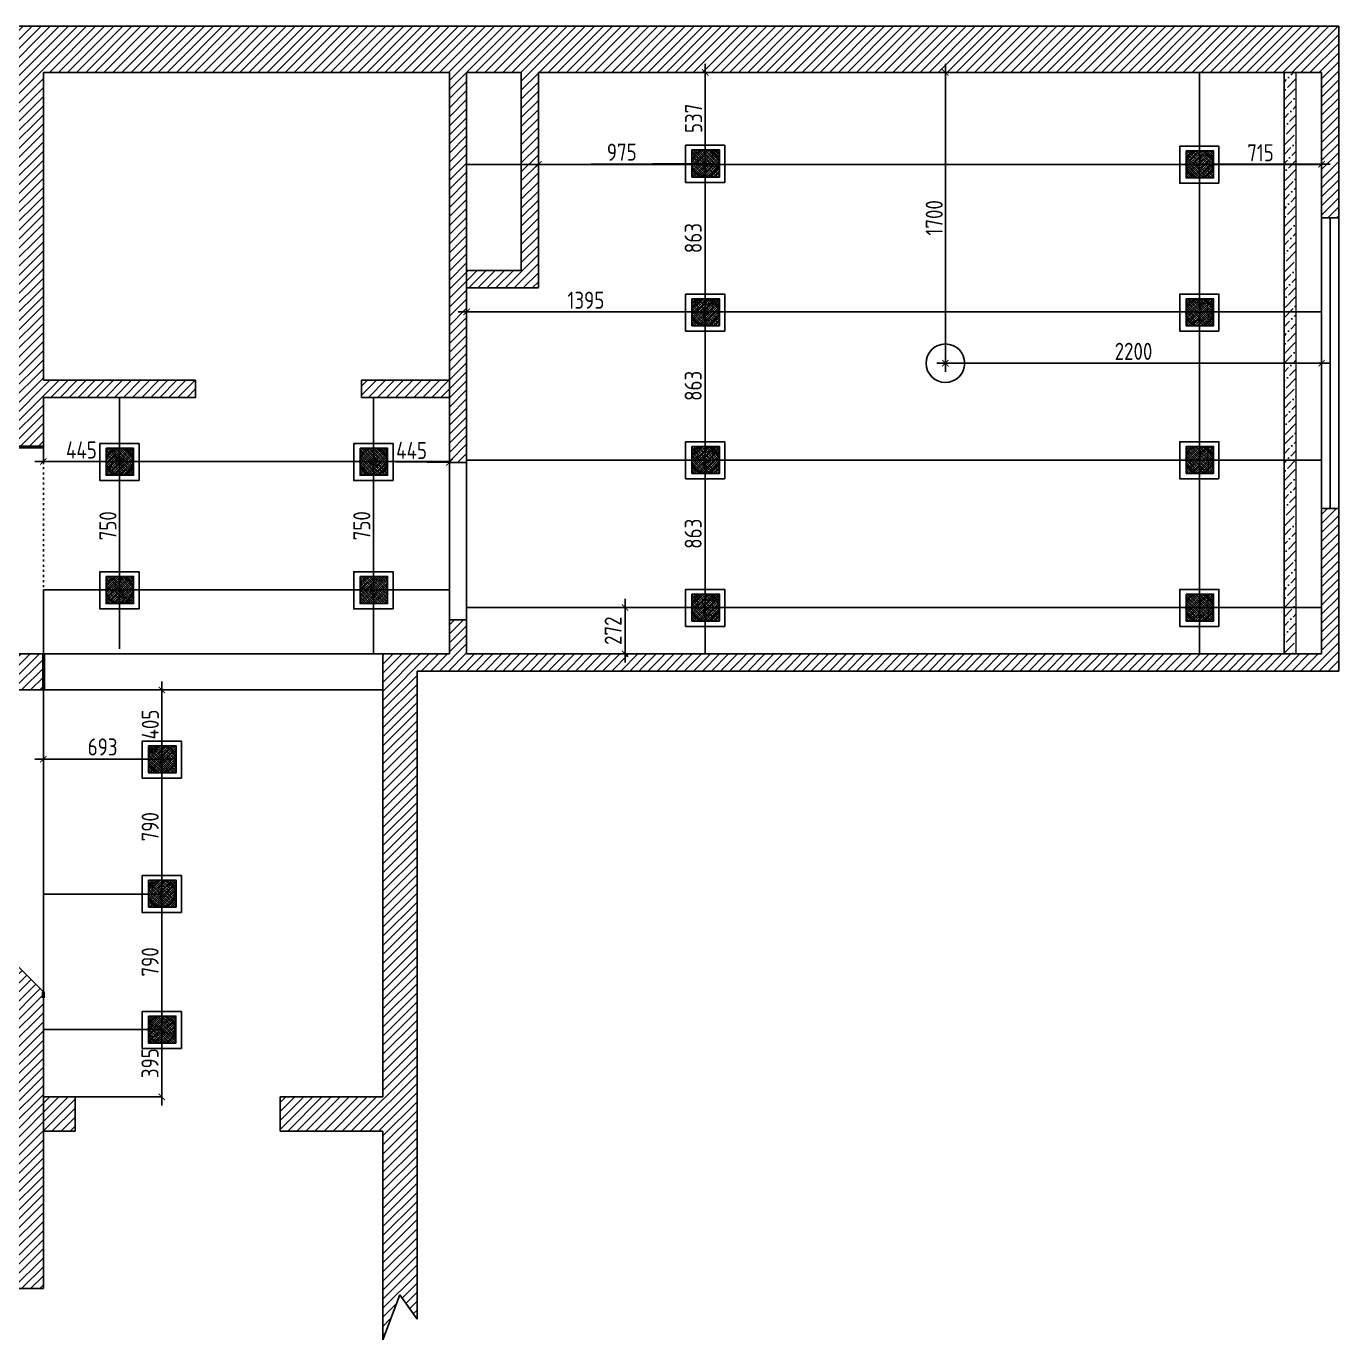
# Model space of a CAD drawing. Header units: millimetres. Extents: x 441 to 644120, y 150 to 66737.
# Drawn here: x 615201 to 622876, y 59058 to 66737 of the extents above; entities that cross this region are included whole.
import ezdxf

# ---------------------------------------------------------------- set-up
doc = ezdxf.new("R2010")
doc.units = ezdxf.units.MM
doc.header["$MEASUREMENT"] = 0
doc.header["$PDMODE"] = 35
doc.linetypes.add('ACAD_ISO03W100', pattern=[30, 12, -18])
doc.linetypes.add('DASHED2', pattern=[9.525, 6.35, -3.175])
for name, color, linetype in [('detail', 253, 'Continuous'), ('hatch', 253, 'Continuous'), ('unvis', 50, 'ACAD_ISO03W100'), ('windows', 170, 'Continuous')]:
    doc.layers.add(name, color=color, linetype=linetype)
doc.layers.add('walls', color=30, linetype='Continuous', lineweight=50)
doc.layers.add('Потолки', color=8, linetype='Continuous', lineweight=5)
doc.styles.add('GOST 2.304', font='CS_Gost2304.shx')
doc.dimstyles.new('SPDS', dxfattribs={"dimscale": 100, "dimtxt": 2.5, "dimasz": 2.5, "dimexe": 1.25, "dimexo": 0.625, "dimtad": 1, "dimdec": 0, "dimrnd": 0.001, "dimtxsty": 'GOST 2.304', "dimblk": 'ARCHTICK', "dimcen": 2.5, "dimdle": 2, "dimadec": 0, "dimazin": 2, "dimtfac": 0.75, "dimtdec": 0, "dimtmove": 1, "dimatfit": 3, "dimfxl": 1, "dimtolj": 1, "dimarcsym": 1})
pattern_1 = [(45, (-579131.564, -48870.24), (4.64038825, 17.01475692), [21.875, -4.375, 0, -4.375])]
pattern_2 = [(45, (-576241.909, -48870.24), (4.64038825, 17.01475692), [21.875, -4.375, 0, -4.375])]

# ---------------------------------------------------------------- blocks, each defined once
blk = doc.blocks.new('_ArchTick')
at = {"color": 0, "linetype": 'ByBlock', "const_width": 0.15}
blk.add_lwpolyline([(-0.5, -0.5), (0.5, 0.5)], dxfattribs=at)
blk = doc.blocks.new('*D478')
at = {"layer": 'Defpoints', "color": 0, "transparency": 16777216}
for p in [(600166.4, 49013.1), (602366.4, 48662.2), (602366.4, 48662.2)]:
    blk.add_point(p, dxfattribs=at)
at = {"layer": 'detail', "color": 0, "lineweight": -2, "transparency": 16777216}
for p, q in [((600166.4, 48997.5), (600166.4, 48612.2)), ((602366.4, 48677.9), (602366.4, 48712.2)), ((600116.4, 48662.2), (602416.4, 48662.2))]:
    blk.add_line(p, q, dxfattribs=at)
at = {"layer": 'detail', "color": 0, "lineweight": -2, "transparency": 16777216, "xscale": 37.50000000000001, "yscale": 37.50000000000001, "zscale": 37.50000000000001, "rotation": 180}
blk.add_blockref('_ArchTick', (600166.4, 48662.2), dxfattribs=at)
at = {"layer": 'detail', "color": 0, "lineweight": -2, "transparency": 16777216, "xscale": 37.50000000000001, "yscale": 37.50000000000001, "zscale": 37.50000000000001}
blk.add_blockref('_ArchTick', (602366.4, 48662.2), dxfattribs=at)
at = {"layer": 'detail', "color": 0, "transparency": 16777216, "insert": (601266.4, 48731.7), "char_height": 100, "attachment_point": 5, "style": 'GOST 2.304'}
blk.add_mtext('\\A1;2200', dxfattribs=at)
blk = doc.blocks.new('*D479')
at = {"layer": 'Defpoints', "color": 0, "transparency": 16777216}
for p in [(598761.8, 50362.2), (598787.1, 50362.2), (598761.8, 49825.1)]:
    blk.add_point(p, dxfattribs=at)
at = {"layer": 'detail', "color": 0, "lineweight": -2, "transparency": 16777216}
for p, q in [((598761.8, 49775.1), (598761.8, 50412.2)), ((598771.5, 50362.2), (598711.8, 50362.2)), ((598746.1, 49825.1), (598711.8, 49825.1))]:
    blk.add_line(p, q, dxfattribs=at)
at = {"layer": 'detail', "color": 0, "lineweight": -2, "transparency": 16777216, "xscale": 37.50000000000001, "yscale": 37.50000000000001, "zscale": 37.50000000000001}
for p, rotation in [((598761.8, 50362.2), 90), ((598761.8, 49825.1), 270)]:
    blk.add_blockref('_ArchTick', p, dxfattribs=dict(at, rotation=rotation))
at = {"layer": 'detail', "color": 0, "transparency": 16777216, "insert": (598694.1, 50093.7), "char_height": 100, "attachment_point": 5, "rotation": 90, "style": 'GOST 2.304'}
blk.add_mtext('\\A1;537', dxfattribs=at)
blk = doc.blocks.new('*D531')
at = {"layer": 'Defpoints', "color": 0, "transparency": 16777216}
for p in [(594891.4, 48087.2), (595336.7, 48087.2), (595336.7, 48087.2)]:
    blk.add_point(p, dxfattribs=at)
at = {"layer": 'detail', "color": 0, "lineweight": -2, "transparency": 16777216}
for p, q in [((594841.4, 48087.2), (595386.7, 48087.2)), ((594891.4, 48102.9), (594891.4, 48137.2)), ((595336.7, 48102.9), (595336.7, 48137.2))]:
    blk.add_line(p, q, dxfattribs=at)
at = {"layer": 'detail', "color": 0, "lineweight": -2, "transparency": 16777216, "xscale": 37.50000000000001, "yscale": 37.50000000000001, "zscale": 37.50000000000001, "rotation": 180}
blk.add_blockref('_ArchTick', (594891.4, 48087.2), dxfattribs=at)
at = {"layer": 'detail', "color": 0, "lineweight": -2, "transparency": 16777216, "xscale": 37.50000000000001, "yscale": 37.50000000000001, "zscale": 37.50000000000001}
blk.add_blockref('_ArchTick', (595336.7, 48087.2), dxfattribs=at)
at = {"layer": 'detail', "color": 0, "transparency": 16777216, "insert": (595114, 48154.9), "char_height": 100, "attachment_point": 5, "style": 'GOST 2.304'}
blk.add_mtext('\\A1;445', dxfattribs=at)
blk = doc.blocks.new('*D532')
at = {"layer": 'Defpoints', "color": 0, "transparency": 16777216}
for p in [(596821.4, 48087.2), (597266.4, 48082.2), (597266.4, 48082.2)]:
    blk.add_point(p, dxfattribs=at)
at = {"layer": 'detail', "color": 0, "lineweight": -2, "transparency": 16777216}
for p, q in [((596771.4, 48087.8), (597316.4, 48081.7)), ((596821.2, 48071.6), (596820.8, 48037.2)), ((597266.2, 48066.6), (597265.8, 48032.2))]:
    blk.add_line(p, q, dxfattribs=at)
at = {"layer": 'detail', "color": 0, "lineweight": -2, "transparency": 16777216, "xscale": 37.50000000000001, "yscale": 37.50000000000001, "zscale": 37.50000000000001}
for p, rotation in [((596821.4, 48087.2), 179.3562542858246), ((597266.4, 48082.2), 359.3562542858246)]:
    blk.add_blockref('_ArchTick', p, dxfattribs=dict(at, rotation=rotation))
at = {"layer": 'detail', "color": 0, "transparency": 16777216, "insert": (597044.7, 48152.4), "char_height": 100, "attachment_point": 5, "rotation": 359.35625, "style": 'GOST 2.304'}
blk.add_mtext('\\A1;445', dxfattribs=at)
blk = doc.blocks.new('*D533')
at = {"layer": 'Defpoints', "color": 0, "transparency": 16777216}
for p in [(595336.7, 48086.9), (595336.7, 48086.9), (595336.7, 47336.9)]:
    blk.add_point(p, dxfattribs=at)
at = {"layer": 'detail', "color": 0, "lineweight": -2, "transparency": 16777216}
for p, q in [((595321.1, 48086.9), (595286.7, 48086.9)), ((595336.7, 47286.9), (595336.7, 48136.9)), ((595321.1, 47336.9), (595286.7, 47336.9))]:
    blk.add_line(p, q, dxfattribs=at)
at = {"layer": 'detail', "color": 0, "lineweight": -2, "transparency": 16777216, "xscale": 37.50000000000001, "yscale": 37.50000000000001, "zscale": 37.50000000000001}
for p, rotation in [((595336.7, 48086.9), 90), ((595336.7, 47336.9), 270)]:
    blk.add_blockref('_ArchTick', p, dxfattribs=dict(at, rotation=rotation))
at = {"layer": 'detail', "color": 0, "transparency": 16777216, "insert": (595269, 47711.9), "char_height": 100, "attachment_point": 5, "rotation": 90, "style": 'GOST 2.304'}
blk.add_mtext('\\A1;750', dxfattribs=at)
blk = doc.blocks.new('*D534')
at = {"layer": 'Defpoints', "color": 0, "transparency": 16777216}
for p in [(596821.5, 48086.9), (596821.5, 48086.9), (596821.4, 47337.2)]:
    blk.add_point(p, dxfattribs=at)
at = {"layer": 'detail', "color": 0, "lineweight": -2, "transparency": 16777216}
for p, q in [((596805.8, 48086.9), (596771.5, 48086.9)), ((596821.5, 47287.2), (596821.5, 48136.9)), ((596837, 47337.2), (596871.5, 47337.2))]:
    blk.add_line(p, q, dxfattribs=at)
at = {"layer": 'detail', "color": 0, "lineweight": -2, "transparency": 16777216, "xscale": 37.50000000000001, "yscale": 37.50000000000001, "zscale": 37.50000000000001}
for p, rotation in [((596821.5, 48086.9), 90), ((596821.5, 47337.2), 270)]:
    blk.add_blockref('_ArchTick', p, dxfattribs=dict(at, rotation=rotation))
at = {"layer": 'detail', "color": 0, "transparency": 16777216, "insert": (596753.8, 47712.1), "char_height": 100, "attachment_point": 5, "rotation": 90, "style": 'GOST 2.304'}
blk.add_mtext('\\A1;750', dxfattribs=at)
blk = doc.blocks.new('*D535')
at = {"layer": 'Defpoints', "color": 0, "transparency": 16777216}
for p in [(600166.4, 50362.2), (600166.4, 48662.2), (600166.4, 48662.2)]:
    blk.add_point(p, dxfattribs=at)
at = {"layer": 'detail', "color": 0, "lineweight": -2, "transparency": 16777216}
for p, q in [((600166.4, 50412.2), (600166.4, 48612.2)), ((600150.8, 50362.2), (600116.4, 50362.2)), ((600150.8, 48662.2), (600116.4, 48662.2))]:
    blk.add_line(p, q, dxfattribs=at)
at = {"layer": 'detail', "color": 0, "lineweight": -2, "transparency": 16777216, "xscale": 37.50000000000001, "yscale": 37.50000000000001, "zscale": 37.50000000000001}
for p, rotation in [((600166.4, 50362.2), 90), ((600166.4, 48662.2), 270)]:
    blk.add_blockref('_ArchTick', p, dxfattribs=dict(at, rotation=rotation))
at = {"layer": 'detail', "color": 0, "transparency": 16777216, "insert": (600100.8, 49512.2), "char_height": 100, "attachment_point": 5, "rotation": 90, "style": 'GOST 2.304'}
blk.add_mtext('\\A1;1700', dxfattribs=at)
blk = doc.blocks.new('*D536')
at = {"layer": 'Defpoints', "color": 0, "transparency": 16777216}
for p in [(601651.4, 49825.1), (601651.4, 49825.1), (602366.4, 49825.1)]:
    blk.add_point(p, dxfattribs=at)
at = {"layer": 'detail', "color": 0, "lineweight": -2, "transparency": 16777216}
for p, q in [((601651.4, 49840.7), (601651.4, 49875.1)), ((602416.4, 49825.1), (601601.4, 49825.1)), ((602366.4, 49809.5), (602366.4, 49775.1))]:
    blk.add_line(p, q, dxfattribs=at)
at = {"layer": 'detail', "color": 0, "lineweight": -2, "transparency": 16777216, "xscale": 37.50000000000001, "yscale": 37.50000000000001, "zscale": 37.50000000000001, "rotation": 180}
blk.add_blockref('_ArchTick', (601651.4, 49825.1), dxfattribs=at)
at = {"layer": 'detail', "color": 0, "lineweight": -2, "transparency": 16777216, "xscale": 37.50000000000001, "yscale": 37.50000000000001, "zscale": 37.50000000000001}
blk.add_blockref('_ArchTick', (602366.4, 49825.1), dxfattribs=at)
at = {"layer": 'detail', "color": 0, "transparency": 16777216, "insert": (602008.9, 49892.8), "char_height": 100, "attachment_point": 5, "style": 'GOST 2.304'}
blk.add_mtext('\\A1;715', dxfattribs=at)
blk = doc.blocks.new('*D537')
at = {"layer": 'Defpoints', "color": 0, "transparency": 16777216}
for p in [(598761.8, 49825.1), (598761.8, 48962.1), (598762.2, 48962.1)]:
    blk.add_point(p, dxfattribs=at)
at = {"layer": 'detail', "color": 0, "lineweight": -2, "transparency": 16777216}
for p, q in [((598761.8, 49875.1), (598761.8, 48912.1)), ((598746.1, 49825.1), (598711.8, 49825.1)), ((598746.6, 48962.1), (598711.8, 48962.1))]:
    blk.add_line(p, q, dxfattribs=at)
at = {"layer": 'detail', "color": 0, "lineweight": -2, "transparency": 16777216, "xscale": 37.50000000000001, "yscale": 37.50000000000001, "zscale": 37.50000000000001}
for p, rotation in [((598761.8, 49825.1), 90), ((598761.8, 48962.1), 270)]:
    blk.add_blockref('_ArchTick', p, dxfattribs=dict(at, rotation=rotation))
at = {"layer": 'detail', "color": 0, "transparency": 16777216, "insert": (598691.2, 49393.6), "char_height": 100, "attachment_point": 5, "rotation": 90, "style": 'GOST 2.304'}
blk.add_mtext('\\A1;863', dxfattribs=at)
blk = doc.blocks.new('*D538')
at = {"layer": 'Defpoints', "color": 0, "transparency": 16777216}
for p in [(598293, 47234.3), (598761.8, 47234.3), (598761.8, 46962.2)]:
    blk.add_point(p, dxfattribs=at)
at = {"layer": 'detail', "color": 0, "lineweight": -2, "transparency": 16777216}
for p, q in [((598746.1, 47234.3), (598243, 47234.3)), ((598293, 46912.2), (598293, 47284.3)), ((598746.1, 46962.2), (598243, 46962.2))]:
    blk.add_line(p, q, dxfattribs=at)
at = {"layer": 'detail', "color": 0, "lineweight": -2, "transparency": 16777216, "xscale": 37.50000000000001, "yscale": 37.50000000000001, "zscale": 37.50000000000001}
for p, rotation in [((598293, 47234.3), 90), ((598293, 46962.2), 270)]:
    blk.add_blockref('_ArchTick', p, dxfattribs=dict(at, rotation=rotation))
at = {"layer": 'detail', "color": 0, "transparency": 16777216, "insert": (598223.5, 47098.3), "char_height": 100, "attachment_point": 5, "rotation": 90, "style": 'GOST 2.304'}
blk.add_mtext('\\A1;272', dxfattribs=at)
blk = doc.blocks.new('*D539')
at = {"layer": 'Defpoints', "color": 0, "transparency": 16777216}
for p in [(598761.8, 48962.1), (598761.8, 48097.7), (598761.8, 48097.7)]:
    blk.add_point(p, dxfattribs=at)
at = {"layer": 'detail', "color": 0, "lineweight": -2, "transparency": 16777216}
for p, q in [((598761.8, 49012.1), (598761.8, 48047.7)), ((598746.1, 48962.1), (598711.8, 48962.1)), ((598746.1, 48097.7), (598711.8, 48097.7))]:
    blk.add_line(p, q, dxfattribs=at)
at = {"layer": 'detail', "color": 0, "lineweight": -2, "transparency": 16777216, "xscale": 37.50000000000001, "yscale": 37.50000000000001, "zscale": 37.50000000000001}
for p, rotation in [((598761.8, 48962.1), 90), ((598761.8, 48097.7), 270)]:
    blk.add_blockref('_ArchTick', p, dxfattribs=dict(at, rotation=rotation))
at = {"layer": 'detail', "color": 0, "transparency": 16777216, "insert": (598691.2, 48529.9), "char_height": 100, "attachment_point": 5, "rotation": 90, "style": 'GOST 2.304'}
blk.add_mtext('\\A1;863', dxfattribs=at)
blk = doc.blocks.new('*D540')
at = {"layer": 'Defpoints', "color": 0, "transparency": 16777216}
for p in [(598761.8, 48096), (598761.8, 47234.3), (598761.8, 47234.3)]:
    blk.add_point(p, dxfattribs=at)
at = {"layer": 'detail', "color": 0, "lineweight": -2, "transparency": 16777216}
for p, q in [((598746.1, 48096), (598711.8, 48096)), ((598761.8, 48146), (598761.8, 47184.3)), ((598746.1, 47234.3), (598711.8, 47234.3))]:
    blk.add_line(p, q, dxfattribs=at)
at = {"layer": 'detail', "color": 0, "lineweight": -2, "transparency": 16777216, "xscale": 37.50000000000001, "yscale": 37.50000000000001, "zscale": 37.50000000000001}
for p, rotation in [((598761.8, 48096), 90), ((598761.8, 47234.3), 270)]:
    blk.add_blockref('_ArchTick', p, dxfattribs=dict(at, rotation=rotation))
at = {"layer": 'detail', "color": 0, "transparency": 16777216, "insert": (598691.2, 47665.2), "char_height": 100, "attachment_point": 5, "rotation": 90, "style": 'GOST 2.304'}
blk.add_mtext('\\A1;863', dxfattribs=at)
blk = doc.blocks.new('*D542')
at = {"layer": 'Defpoints', "color": 0, "transparency": 16777216}
for p in [(597366.4, 48962.1), (598761.8, 48962.1), (598761.8, 48962.1)]:
    blk.add_point(p, dxfattribs=at)
at = {"layer": 'detail', "color": 0, "lineweight": -2, "transparency": 16777216}
for p, q in [((597366.4, 48977.7), (597366.4, 49012.1)), ((598761.8, 48977.7), (598761.8, 49012.1)), ((597316.4, 48962.1), (598811.8, 48962.1))]:
    blk.add_line(p, q, dxfattribs=at)
at = {"layer": 'detail', "color": 0, "lineweight": -2, "transparency": 16777216, "xscale": 37.50000000000001, "yscale": 37.50000000000001, "zscale": 37.50000000000001, "rotation": 180}
blk.add_blockref('_ArchTick', (597366.4, 48962.1), dxfattribs=at)
at = {"layer": 'detail', "color": 0, "lineweight": -2, "transparency": 16777216, "xscale": 37.50000000000001, "yscale": 37.50000000000001, "zscale": 37.50000000000001}
blk.add_blockref('_ArchTick', (598761.8, 48962.1), dxfattribs=at)
at = {"layer": 'detail', "color": 0, "transparency": 16777216, "insert": (598064.1, 49030.6), "char_height": 100, "attachment_point": 5, "style": 'GOST 2.304'}
blk.add_mtext('\\A1;1395', dxfattribs=at)
blk = doc.blocks.new('*D543')
at = {"layer": 'Defpoints', "color": 0, "transparency": 16777216}
for p in [(597786.4, 49825.1), (598761.8, 49830.1), (598761.8, 49830.1)]:
    blk.add_point(p, dxfattribs=at)
at = {"layer": 'detail', "color": 0, "lineweight": -2, "transparency": 16777216}
for p, q in [((597786.3, 49840.7), (597786.2, 49875.1)), ((598761.7, 49845.7), (598761.5, 49880.1)), ((597736.4, 49824.8), (598811.8, 49830.3))]:
    blk.add_line(p, q, dxfattribs=at)
at = {"layer": 'detail', "color": 0, "lineweight": -2, "transparency": 16777216, "xscale": 37.50000000000001, "yscale": 37.50000000000001, "zscale": 37.50000000000001}
for p, rotation in [((597786.4, 49825.1), 180.2920706913135), ((598761.8, 49830.1), 0.2920706913135075)]:
    blk.add_blockref('_ArchTick', p, dxfattribs=dict(at, rotation=rotation))
at = {"layer": 'detail', "color": 0, "transparency": 16777216, "insert": (598273.7, 49896.1), "char_height": 100, "attachment_point": 5, "rotation": 0.29207, "style": 'GOST 2.304'}
blk.add_mtext('\\A1;975', dxfattribs=at)
blk = doc.blocks.new('*D544')
at = {"layer": 'Defpoints', "color": 0, "transparency": 16777216}
for p in [(595584.4, 46752.2), (595584.4, 46347.2), (595584.4, 46347.2)]:
    blk.add_point(p, dxfattribs=at)
at = {"layer": 'detail', "color": 0, "lineweight": -2, "transparency": 16777216}
for p, q in [((595584.4, 46802.2), (595584.4, 46297.2)), ((595568.8, 46752.2), (595534.4, 46752.2)), ((595568.8, 46347.2), (595534.4, 46347.2))]:
    blk.add_line(p, q, dxfattribs=at)
at = {"layer": 'detail', "color": 0, "lineweight": -2, "transparency": 16777216, "xscale": 37.50000000000001, "yscale": 37.50000000000001, "zscale": 37.50000000000001}
for p, rotation in [((595584.4, 46752.2), 90), ((595584.4, 46347.2), 270)]:
    blk.add_blockref('_ArchTick', p, dxfattribs=dict(at, rotation=rotation))
at = {"layer": 'detail', "color": 0, "transparency": 16777216, "insert": (595516.7, 46549.7), "char_height": 100, "attachment_point": 5, "rotation": 90, "style": 'GOST 2.304'}
blk.add_mtext('\\A1;405', dxfattribs=at)
blk = doc.blocks.new('*D545')
at = {"layer": 'Defpoints', "color": 0, "transparency": 16777216}
for p in [(594891.4, 46347.2), (595584.4, 46347.2), (595584.4, 46347.2)]:
    blk.add_point(p, dxfattribs=at)
at = {"layer": 'detail', "color": 0, "lineweight": -2, "transparency": 16777216}
for p, q in [((595584.4, 46362.9), (595584.4, 46397.2)), ((594841.4, 46347.2), (595634.4, 46347.2)), ((594891.4, 46331.6), (594891.4, 46297.2))]:
    blk.add_line(p, q, dxfattribs=at)
at = {"layer": 'detail', "color": 0, "lineweight": -2, "transparency": 16777216, "xscale": 37.50000000000001, "yscale": 37.50000000000001, "zscale": 37.50000000000001, "rotation": 180}
blk.add_blockref('_ArchTick', (594891.4, 46347.2), dxfattribs=at)
at = {"layer": 'detail', "color": 0, "lineweight": -2, "transparency": 16777216, "xscale": 37.50000000000001, "yscale": 37.50000000000001, "zscale": 37.50000000000001}
blk.add_blockref('_ArchTick', (595584.4, 46347.2), dxfattribs=at)
at = {"layer": 'detail', "color": 0, "transparency": 16777216, "insert": (595237.9, 46418.7), "char_height": 100, "attachment_point": 5, "style": 'GOST 2.304'}
blk.add_mtext('\\A1;693', dxfattribs=at)
blk = doc.blocks.new('*D546')
at = {"layer": 'Defpoints', "color": 0, "transparency": 16777216}
for p in [(595584.4, 46347.2), (595584.4, 45557.2), (595584.4, 45557.2)]:
    blk.add_point(p, dxfattribs=at)
at = {"layer": 'detail', "color": 0, "lineweight": -2, "transparency": 16777216}
for p, q in [((595584.4, 46397.2), (595584.4, 45507.2)), ((595568.8, 46347.2), (595534.4, 46347.2)), ((595568.8, 45557.2), (595534.4, 45557.2))]:
    blk.add_line(p, q, dxfattribs=at)
at = {"layer": 'detail', "color": 0, "lineweight": -2, "transparency": 16777216, "xscale": 37.50000000000001, "yscale": 37.50000000000001, "zscale": 37.50000000000001}
for p, rotation in [((595584.4, 46347.2), 90), ((595584.4, 45557.2), 270)]:
    blk.add_blockref('_ArchTick', p, dxfattribs=dict(at, rotation=rotation))
at = {"layer": 'detail', "color": 0, "transparency": 16777216, "insert": (595515.9, 45952.2), "char_height": 100, "attachment_point": 5, "rotation": 90, "style": 'GOST 2.304'}
blk.add_mtext('\\A1;790', dxfattribs=at)
blk = doc.blocks.new('*D547')
at = {"layer": 'Defpoints', "color": 0, "transparency": 16777216}
for p in [(595583.9, 45557.2), (595583.9, 44766.9), (595584, 44766.9)]:
    blk.add_point(p, dxfattribs=at)
at = {"layer": 'detail', "color": 0, "lineweight": -2, "transparency": 16777216}
for p, q in [((595568.3, 45557.2), (595533.9, 45557.2)), ((595583.9, 45607.2), (595583.9, 44716.9)), ((595568.3, 44766.9), (595533.9, 44766.9))]:
    blk.add_line(p, q, dxfattribs=at)
at = {"layer": 'detail', "color": 0, "lineweight": -2, "transparency": 16777216, "xscale": 37.50000000000001, "yscale": 37.50000000000001, "zscale": 37.50000000000001}
for p, rotation in [((595583.9, 45557.2), 90), ((595583.9, 44766.9), 270)]:
    blk.add_blockref('_ArchTick', p, dxfattribs=dict(at, rotation=rotation))
at = {"layer": 'detail', "color": 0, "transparency": 16777216, "insert": (595515.4, 45162.1), "char_height": 100, "attachment_point": 5, "rotation": 90, "style": 'GOST 2.304'}
blk.add_mtext('\\A1;790', dxfattribs=at)
blk = doc.blocks.new('*D548')
at = {"layer": 'Defpoints', "color": 0, "transparency": 16777216}
for p in [(595583.9, 44767.2), (595583.6, 44372.2), (595583.9, 44372.2)]:
    blk.add_point(p, dxfattribs=at)
at = {"layer": 'detail', "color": 0, "lineweight": -2, "transparency": 16777216}
for p, q in [((595583.6, 44817.2), (595583.6, 44322.2)), ((595568.3, 44767.2), (595533.6, 44767.2)), ((595568.3, 44372.2), (595533.6, 44372.2))]:
    blk.add_line(p, q, dxfattribs=at)
at = {"layer": 'detail', "color": 0, "lineweight": -2, "transparency": 16777216, "xscale": 37.50000000000001, "yscale": 37.50000000000001, "zscale": 37.50000000000001}
for p, rotation in [((595583.6, 44767.2), 90), ((595583.6, 44372.2), 270)]:
    blk.add_blockref('_ArchTick', p, dxfattribs=dict(at, rotation=rotation))
at = {"layer": 'detail', "color": 0, "transparency": 16777216, "insert": (595515, 44569.7), "char_height": 100, "attachment_point": 5, "rotation": 90, "style": 'GOST 2.304'}
blk.add_mtext('\\A1;395', dxfattribs=at)
blk = doc.blocks.new('gfd')
at = {"layer": 'hatch', "ltscale": 25}
h = blk.add_hatch(dxfattribs=at)
h.set_pattern_fill('ANSI31', color=256, scale=300)
h.set_pattern_definition([(45, (-262015.515, 6406.823), (-26.5165043, 26.5165043), [])])
h.paths.add_polyline_path([(8684, -3880), (8684, -3670), (1700, -3670), (1700, -2370), (1600, -2370), (1600, -4455), (1700, -4455), (1700, -3880), (6384, -3880)])
h.paths.add_polyline_path([(8684, -270), (11059, -270), (11059, -2550), (11159, -2550), (11159, -1530), (11579, -1530), (11579, -270), (16159, -270), (16159, -1120), (16259, -1120), (16259, 0), (1600, 0), (1600, -570), (1700, -570), (1700, -270), (8484, -270), (8484, -2460), (8684, -2460), (8684, -2170), (9574, -2170), (9574, -2070), (8684, -2070)])
h.paths.add_polyline_path([(11159, -270), (11479, -270), (11479, -1428), (11159, -1428)], flags=16)
h.paths.add_polyline_path([(11059, -2170), (11059, -2070), (10544, -2070), (10544, -2170)], flags=17)
h.paths.add_polyline_path([(11159, -3670), (11159, -3470), (11059, -3470), (11059, -3670), (10669, -3670), (10669, -6260), (10069, -6260), (10069, -6460), (10669, -6460), (10669, -7380), (10669, -7679.2), (10768.4, -7416.8), (10869, -7559.3), (10869, -7380), (10869, -3770), (16259, -3770), (16259, -2820), (16159, -2820), (16159, -3670)])
h.paths.add_polyline_path([(8484, -7280), (6384, -7280), (6384, -5950), (5624, -5950), (5624, -4950), (7847.9, -4950), (7918.5, -5020.5), (7989.2, -4949.8), (7889.4, -4850), (5624, -4850), (5524, -4850), (5524, -5950), (5524, -7280), (1700, -7280), (1700, -6155), (1600, -6155), (1600, -7380), (6384, -7380), (8684, -7380), (8684, -5680), (8684, -5644.6), (8484.2, -5444.8), (8413.5, -5515.5), (8484, -5586.1), (8484, -5680)])
h.paths.add_polyline_path([(6284, -6050), (6284, -7280), (5624, -7280), (5624, -6050)], flags=16)
h.paths.add_polyline_path([(8869, -6260), (8684, -6260), (8684, -6460), (8869, -6460)])
h = blk.add_hatch(dxfattribs=at)
h.set_pattern_fill('ANSI36', color=256, scale=300)
h.set_pattern_definition([(45, (-560557.96, -50632.244), (19.8873782, 72.9203868), [93.75, -18.75, 0, -18.75])])
h.paths.add_polyline_path([(16009, -270), (15939, -270), (15939, -1535.8), (16009, -1458.2)])
h.paths.add_polyline_path([(16009, -1458.2), (15939, -1535.8), (15939, -3670), (16009, -3670)])
at = {"color": 0, "ltscale": 0.7}
for p, q in [((1600, 0), (16259, 0)), ((16259, 0), (16259, -1120)), ((8684, -270), (11059, -270)), ((8684, -2070), (8684, -270)), ((11059, -2550), (11059, -270)), ((11159, -270), (11479, -270)), ((11159, -1428), (11159, -270)), ((11479, -270), (11479, -1428)), ((11579, -270), (16159, -270)), ((11579, -270), (11579, -1528)), ((16159, -270), (16159, -1120)), ((16159, -1120), (16259, -1120)), ((11479, -1428), (11159, -1428)), ((11159, -2550), (11159, -1528)), ((11579, -1530), (11159, -1530)), ((9574, -2070), (8684, -2070)), ((9574, -2170), (8684, -2170)), ((8684, -2170), (8684, -2460)), ((11059, -2550), (11159, -2550)), ((16159, -2820), (16159, -3670)), ((16159, -2820), (16259, -2820)), ((16259, -2820), (16259, -3770)), ((11059, -3670), (11059, -3470)), ((11059, -3470), (11159, -3470)), ((11159, -3670), (11159, -3470)), ((8684, -3670), (1700, -3670)), ((10669, -6260), (10669, -3670)), ((10669, -3670), (11059, -3670)), ((16159, -3670), (11159, -3670)), ((16259, -3770), (10869, -3770)), ((10869, -7380), (10869, -3770)), ((8684, -3880), (6384, -3880)), ((8484.2, -5444.8), (8684, -5644.6)), ((8684, -5680), (8684, -7380)), ((8684, -6260), (8869, -6260)), ((8869, -6260), (8869, -6460)), ((10069, -6260), (10069, -6460)), ((10069, -6260), (10669, -6260)), ((8869, -6460), (8684, -6460)), ((10069, -6460), (10669, -6460)), ((10669, -6460), (10669, -7380)), ((8684, -7380), (6284, -7380))]:
    blk.add_line(p, q, dxfattribs=at)
at = {"ltscale": 25}
for p, q in [((8684, -2070), (9574, -2070)), ((9574, -2070), (9574, -2170)), ((11059, -2070), (10544, -2070)), ((11059, -2070), (10544, -2070)), ((10544, -2070), (10544, -2170)), ((10544, -2170), (11059, -2170)), ((10669, -7679.2), (10768.4, -7416.8)), ((10768.4, -7416.8), (10869, -7559.3))]:
    blk.add_line(p, q, dxfattribs=at)
at = {"color": 1, "ltscale": 25}
for p, q in [((11059, -2550), (11059, -3470)), ((11159, -2550), (11159, -3470)), ((8684, -3670), (10669, -3670)), ((8684, -3880), (10669, -3880)), ((8684, -3880), (8684, -5680))]:
    blk.add_line(p, q, dxfattribs=at)
at = {"ltscale": 0.7}
for p, q in [((10669, -7380), (10669, -7679.2)), ((10869, -7559.3), (10869, -7380))]:
    blk.add_line(p, q, dxfattribs=at)
at = {"layer": 'hatch', "ltscale": 25}
for p, q in [((16009, -270), (15939, -270)), ((15939, -270), (15939, -3670))]:
    blk.add_line(p, q, dxfattribs=at)
at = {"layer": 'unvis', "color": 1}
blk.add_line((8684, -3670), (8684, -2460), dxfattribs=at)
at = {"layer": 'walls', "color": 0}
for p, q in [((8684, -2460), (8484, -2460)), ((8684, -3670), (8684, -3880)), ((8684, -5680), (8684, -5644.6))]:
    blk.add_line(p, q, dxfattribs=at)
at = {"layer": 'windows', "color": 0, "ltscale": 0.3}
for p, q in [((16159, -1120), (16159, -2820)), ((16209, -2820), (16209, -1120)), ((16259, -2820), (16259, -1120))]:
    blk.add_line(p, q, dxfattribs=at)
at = {"layer": 'Потолки', "ltscale": 25}
for p, q in [((16159, -270), (16009, -270)), ((16009, -270), (16009, -3670)), ((16159, -270), (16059, -270)), ((11059, -2170), (11059, -2320)), ((8684, -3670), (8684, -3620)), ((8684, -3880), (8684, -3930)), ((8684, -6260), (8734, -6260))]:
    blk.add_line(p, q, dxfattribs=at)
blk = doc.blocks.new('ere')
at = {"ltscale": 25}
h = blk.add_hatch(dxfattribs=at)
h.set_pattern_fill('ANSI36', color=256, scale=70)
h.set_pattern_definition([(45, (-579131.564, -47137.428), (4.64038825, 17.01475692), [21.875, -4.375, 0, -4.375])])
h.paths.add_polyline_path([(12476.2, -881.6), (12637.1, -881.6), (12637.1, -723.3), (12476.2, -723.3)])
h = blk.add_hatch(dxfattribs=at)
h.set_pattern_fill('ANSI36', color=256, scale=70)
h.set_pattern_definition([(45, (-576241.909, -47142.4), (4.64038825, 17.01475692), [21.875, -4.375, 0, -4.375])])
h.paths.add_polyline_path([(15365.9, -886.6), (15526.7, -886.6), (15526.7, -728.3), (15365.9, -728.3)])
h = blk.add_hatch(dxfattribs=at)
h.set_pattern_fill('ANSI36', color=256, scale=70)
h.set_pattern_definition([(45, (-579131.564, -48006.894), (4.64038825, 17.01475692), [21.875, -4.375, 0, -4.375])])
h.paths.add_polyline_path([(12476.2, -1751.1), (12637.1, -1751.1), (12637.1, -1592.8), (12476.2, -1592.8)])
h = blk.add_hatch(dxfattribs=at)
h.set_pattern_fill('ANSI36', color=256, scale=70)
h.set_pattern_definition([(45, (-576241.909, -48006.894), (4.64038825, 17.01475692), [21.875, -4.375, 0, -4.375])])
h.paths.add_polyline_path([(15365.9, -1751.1), (15526.7, -1751.1), (15526.7, -1592.8), (15365.9, -1592.8)])
h = blk.add_hatch(dxfattribs=at)
h.set_pattern_fill('ANSI36', color=256, scale=70)
h.set_pattern_definition(pattern_1)
h.paths.add_polyline_path([(12476.2, -2614.4), (12637.1, -2614.4), (12637.1, -2456.1), (12476.2, -2456.1)])
h = blk.add_hatch(dxfattribs=at)
h.set_pattern_fill('ANSI36', color=256, scale=70)
h.set_pattern_definition(pattern_1)
h.paths.add_polyline_path([(12476.2, -2614.4), (12637.1, -2614.4), (12637.1, -2456.1), (12476.2, -2456.1)])
h = blk.add_hatch(dxfattribs=at)
h.set_pattern_fill('ANSI36', color=256, scale=70)
h.set_pattern_definition(pattern_2)
h.paths.add_polyline_path([(15365.9, -2614.4), (15526.7, -2614.4), (15526.7, -2456.1), (15365.9, -2456.1)])
h = blk.add_hatch(dxfattribs=at)
h.set_pattern_fill('ANSI36', color=256, scale=70)
h.set_pattern_definition(pattern_2)
h.paths.add_polyline_path([(15365.9, -2614.4), (15526.7, -2614.4), (15526.7, -2456.1), (15365.9, -2456.1)])
h = blk.add_hatch(dxfattribs=at)
h.set_pattern_fill('ANSI36', color=256, scale=70)
h.set_pattern_definition([(45, (-582556.612, -48881.017), (4.64038825, 17.01475692), [21.875, -4.375, 0, -4.375])])
h.paths.add_polyline_path([(9051.2, -2625.2), (9212, -2625.2), (9212, -2466.9), (9051.2, -2466.9)])
h = blk.add_hatch(dxfattribs=at)
h.set_pattern_fill('ANSI36', color=256, scale=70)
h.set_pattern_definition([(45, (-581071.862, -48881.017), (4.64038825, 17.01475692), [21.875, -4.375, 0, -4.375])])
h.paths.add_polyline_path([(10535.9, -2625.2), (10696.8, -2625.2), (10696.8, -2466.9), (10535.9, -2466.9)])
h = blk.add_hatch(dxfattribs=at)
h.set_pattern_fill('ANSI36', color=256, scale=70)
h.set_pattern_definition([(45, (-582556.612, -49631.017), (4.64038825, 17.01475692), [21.875, -4.375, 0, -4.375])])
h.paths.add_polyline_path([(9051.2, -3375.2), (9212, -3375.2), (9212, -3216.9), (9051.2, -3216.9)])
h = blk.add_hatch(dxfattribs=at)
h.set_pattern_fill('ANSI36', color=256, scale=70)
h.set_pattern_definition([(45, (-581071.862, -49631.017), (4.64038825, 17.01475692), [21.875, -4.375, 0, -4.375])])
h.paths.add_polyline_path([(10535.9, -3375.2), (10696.8, -3375.2), (10696.8, -3216.9), (10535.9, -3216.9)])
h = blk.add_hatch(dxfattribs=at)
h.set_pattern_fill('ANSI36', color=256, scale=70)
h.set_pattern_definition([(45, (-579131.564, -49733.587), (4.64038825, 17.01475692), [21.875, -4.375, 0, -4.375])])
h.paths.add_polyline_path([(12476.2, -3477.8), (12637.1, -3477.8), (12637.1, -3319.5), (12476.2, -3319.5)])
h = blk.add_hatch(dxfattribs=at)
h.set_pattern_fill('ANSI36', color=256, scale=70)
h.set_pattern_definition([(45, (-576241.909, -49733.587), (4.64038825, 17.01475692), [21.875, -4.375, 0, -4.375])])
h.paths.add_polyline_path([(15365.9, -3477.8), (15526.7, -3477.8), (15526.7, -3319.5), (15365.9, -3319.5)])
h = blk.add_hatch(dxfattribs=at)
h.set_pattern_fill('ANSI36', color=256, scale=70)
h.set_pattern_definition([(45, (-582308.909, -50620.673), (4.64038825, 17.01475692), [21.875, -4.375, 0, -4.375])])
h.paths.add_polyline_path([(9298.9, -4364.9), (9459.7, -4364.9), (9459.7, -4206.6), (9298.9, -4206.6)])
h = blk.add_hatch(dxfattribs=at)
h.set_pattern_fill('ANSI36', color=256, scale=70)
h.set_pattern_definition([(45, (-582308.862, -51406.017), (4.64038825, 17.01475692), [21.875, -4.375, 0, -4.375])])
h.paths.add_polyline_path([(9298.9, -5150.2), (9459.8, -5150.2), (9459.8, -4991.9), (9298.9, -4991.9)])
h = blk.add_hatch(dxfattribs=at)
h.set_pattern_fill('ANSI36', color=256, scale=70)
h.set_pattern_definition([(45, (-582309.362, -52201.017), (4.64038825, 17.01475692), [21.875, -4.375, 0, -4.375])])
h.paths.add_polyline_path([(9298.4, -5945.2), (9459.3, -5945.2), (9459.3, -5786.9), (9298.4, -5786.9)])
for points in [[(12668.9, -913), (12439.8, -913), (12439.8, -696), (12668.9, -696)], [(12476.2, -723.3), (12637.1, -723.3), (12637.1, -881.6), (12476.2, -881.6)], [(15558.6, -917.9), (15329.4, -917.9), (15329.4, -701), (15558.6, -701)], [(15365.9, -728.3), (15526.7, -728.3), (15526.7, -886.6), (15365.9, -886.6)], [(12668.9, -1782.4), (12439.8, -1782.4), (12439.8, -1565.5), (12668.9, -1565.5)], [(12476.2, -1592.8), (12637.1, -1592.8), (12637.1, -1751.1), (12476.2, -1751.1)], [(15558.6, -1782.4), (15329.4, -1782.4), (15329.4, -1565.5), (15558.6, -1565.5)], [(15365.9, -1592.8), (15526.7, -1592.8), (15526.7, -1751.1), (15365.9, -1751.1)], [(9243.9, -2656.6), (9014.7, -2656.6), (9014.7, -2439.6), (9243.9, -2439.6)], [(10728.6, -2656.6), (10499.5, -2656.6), (10499.5, -2439.6), (10728.6, -2439.6)], [(12668.9, -2645.8), (12439.8, -2645.8), (12439.8, -2428.8), (12668.9, -2428.8)], [(12668.9, -2645.8), (12439.8, -2645.8), (12439.8, -2428.8), (12668.9, -2428.8)], [(12476.2, -2456.1), (12637.1, -2456.1), (12637.1, -2614.4), (12476.2, -2614.4)], [(12476.2, -2456.1), (12637.1, -2456.1), (12637.1, -2614.4), (12476.2, -2614.4)], [(15558.6, -2645.8), (15329.4, -2645.8), (15329.4, -2428.8), (15558.6, -2428.8)], [(15558.6, -2645.8), (15329.4, -2645.8), (15329.4, -2428.8), (15558.6, -2428.8)], [(15365.9, -2456.1), (15526.7, -2456.1), (15526.7, -2614.4), (15365.9, -2614.4)], [(15365.9, -2456.1), (15526.7, -2456.1), (15526.7, -2614.4), (15365.9, -2614.4)], [(9051.2, -2466.9), (9212, -2466.9), (9212, -2625.2), (9051.2, -2625.2)], [(10535.9, -2466.9), (10696.8, -2466.9), (10696.8, -2625.2), (10535.9, -2625.2)], [(9243.9, -3406.6), (9014.7, -3406.6), (9014.7, -3189.6), (9243.9, -3189.6)], [(9051.2, -3216.9), (9212, -3216.9), (9212, -3375.2), (9051.2, -3375.2)], [(10728.6, -3406.6), (10499.5, -3406.6), (10499.5, -3189.6), (10728.6, -3189.6)], [(10535.9, -3216.9), (10696.8, -3216.9), (10696.8, -3375.2), (10535.9, -3375.2)], [(12668.9, -3509.1), (12439.8, -3509.1), (12439.8, -3292.2), (12668.9, -3292.2)], [(15558.6, -3509.1), (15329.4, -3509.1), (15329.4, -3292.2), (15558.6, -3292.2)], [(12476.2, -3319.5), (12637.1, -3319.5), (12637.1, -3477.8), (12476.2, -3477.8)], [(15365.9, -3319.5), (15526.7, -3319.5), (15526.7, -3477.8), (15365.9, -3477.8)], [(9491.6, -4396.2), (9262.4, -4396.2), (9262.4, -4179.2), (9491.6, -4179.2)], [(9298.9, -4206.6), (9459.7, -4206.6), (9459.7, -4364.9), (9298.9, -4364.9)], [(9491.6, -5181.6), (9262.5, -5181.6), (9262.5, -4964.6), (9491.6, -4964.6)], [(9298.9, -4991.9), (9459.8, -4991.9), (9459.8, -5150.2), (9298.9, -5150.2)], [(9491.1, -5976.6), (9262, -5976.6), (9262, -5759.6), (9491.1, -5759.6)], [(9298.4, -5786.9), (9459.3, -5786.9), (9459.3, -5945.2), (9298.4, -5945.2)]]:
    blk.add_lwpolyline(points, close=True, dxfattribs=at)
at = {"lineweight": -2, "ltscale": 20}
for centre, radius in [((12554.3, -802.2), 78.7), ((15444, -806.7), 78.7), ((12554.3, -1670.2), 78.7), ((15444, -1673.4), 78.7), ((13959, -1970), 112.7), ((12554.3, -2534.6), 78.7), ((15444, -2534.6), 78.7), ((9129.3, -2545.3), 78.7), ((10614, -2545.3), 78.7), ((9129.3, -3295.3), 78.7), ((12554.3, -3397.9), 78.7), ((15444, -3397.9), 78.7), ((9377, -4285), 78.7), ((9377, -5070.3), 78.7), ((9376.5, -5865.3), 78.7)]:
    blk.add_circle(centre, radius, dxfattribs=at)
at = {"layer": 'detail', "linetype": 'DASHED2', "ltscale": 0.15}
for p, q in [((12554.3, -270), (12554.3, -3670)), ((13959, -1970), (13959, -270)), ((15444, -1673.4), (15444, -270)), ((16159, -807.2), (11579, -807.2)), ((11159, -1670.2), (16159, -1670.2)), ((15444, -1673.4), (15444, -3670)), ((9129.2, -2170), (9129.2, -3640.8)), ((10614, -2170), (10614, -3670)), ((8684, -2545), (11059, -2545)), ((11159, -2536.2), (16159, -2536.2)), ((8684, -3295), (11059, -3295)), ((16159, -3397.9), (11159, -3397.9)), ((9377, -3880), (9377, -6260)), ((8684, -4285), (9376.5, -4285)), ((8684, -5075), (9376.5, -5075)), ((8684, -5865), (9376.5, -5865)), ((9377, -6260), (8684, -6260))]:
    blk.add_line(p, q, dxfattribs=at)
at = {"layer": 'detail', "ltscale": 25}
for p, q in [((16159, -270), (13869, -270)), ((15444, -270), (15444, -835)), ((15939, -270), (15939, -1970)), ((11159, -1670.2), (11159, -807.2)), ((11159, -807.2), (16159, -807.2)), ((12554.3, -1670.2), (12554.3, -1607.2)), ((15939, -1970), (13959, -1970)), ((15939, -1970), (14949, -1970)), ((16159, -1970), (15444, -1970)), ((8684, -2170), (8684, -2545)), ((8684, -2170), (9277.8, -2170)), ((8684, -2170), (8981, -2170)), ((8981, -2170), (9029, -2170)), ((9277.8, -2170), (9129.2, -2170)), ((9277.8, -2170), (9574.8, -2170)), ((11059, -2170), (10614, -2170)), ((8684, -3670), (8684, -3295)), ((15444, -3397.9), (16159, -3397.9)), ((10069, -3880), (9377, -3880)), ((8684, -5470), (8684, -5075)), ((8684, -6260), (8684, -5470)), ((8684, -6260), (8684, -5865))]:
    blk.add_line(p, q, dxfattribs=at)
blk.add_blockref('gfd', (0, 0))
at = {"layer": 'detail'}
for base, p1, p2, angle, picture, middle in [((12554.3, -270), (12554.3, -807.2), (12579.7, -270), 90, '*D479', (12486.6, -538.6)), ((13959, -1970), (13959, -270), (13959, -1970), 90, '*D535', (13893.4, -1120)), ((12554.3, -802.2), (11579, -807.2), (12554.3, -802.2), 0.29207, '*D543', (12066.3, -736.2)), ((12554.3, -1670.2), (12554.3, -807.2), (12554.8, -1670.2), 270, '*D537', (12483.8, -1238.7)), ((11059, -2550), (10614, -2545), (11059, -2550), 359.35625, '*D532', (10837.3, -2479.8)), ((9129.3, -2545.3), (9129.3, -3295.3), (9129.3, -2545.3), 90, '*D533', (9061.6, -2920.3)), ((10614, -2545.3), (10614, -3295), (10614, -2545.3), 90, '*D534', (10546.4, -2920.2)), ((12085.6, -3397.9), (12554.3, -3670), (12554.3, -3397.9), 90, '*D538', (12016.1, -3534)), ((9377, -4285), (9377, -3880), (9377, -4285), 270, '*D544', (9309.3, -4082.5)), ((9377, -5075), (9377, -4285), (9377, -5075), 90, '*D546', (9308.5, -4680)), ((9376.5, -5865.3), (9376.5, -5075), (9376.5, -5865.3), 90, '*D547', (9308, -5470.2)), ((9376.2, -6260), (9376.5, -5865), (9376.5, -6260), 90, '*D548', (9307.6, -6062.5))]:
    dim = blk.add_linear_dim(base=base, p1=p1, p2=p2, angle=angle, dimstyle='SPDS', override={"dimscale": 25, "dimtxt": 4, "dimasz": 1.5, "dimexe": 2}, dxfattribs=at)
    dim.commit()
    dim.dimension.update_dxf_attribs({"geometry": picture, "text_midpoint": middle, "insert": (-586207.4, -50632.2)})
for base, p1, p2, picture, middle in [((15444, -807.2), (16159, -807.2), (15444, -807.2), '*D536', (15801.5, -739.5)), ((12554.3, -1670.2), (11159, -1670.2), (12554.3, -1670.2), '*D542', (11856.7, -1601.6)), ((16159, -1970), (13959, -1619.1), (16159, -1970), '*D478', (15059, -1900.5)), ((9129.2, -2545), (8684, -2545), (9129.2, -2545), '*D531', (8906.6, -2477.3)), ((9377, -4285), (8684, -4285), (9377, -4285), '*D545', (9030.5, -4213.6))]:
    dim = blk.add_linear_dim(base=base, p1=p1, p2=p2, dimstyle='SPDS', override={"dimscale": 25, "dimtxt": 4, "dimasz": 1.5, "dimexe": 2}, dxfattribs=at)
    dim.commit()
    dim.dimension.update_dxf_attribs({"geometry": picture, "text_midpoint": middle, "insert": (-586207.4, -50632.2)})
for base, p1, p2, picture, middle in [((12554.3, -2534.6), (12554.3, -1670.2), (12554.3, -2534.6), '*D539', (12483.8, -2102.4)), ((12554.3, -3397.9), (12554.3, -2536.2), (12554.3, -3397.9), '*D540', (12483.8, -2967.1))]:
    dim = blk.add_linear_dim(base=base, p1=p1, p2=p2, angle=90, text='863', dimstyle='SPDS', override={"dimscale": 25, "dimtxt": 4, "dimasz": 1.5, "dimexe": 2}, dxfattribs=at)
    dim.commit()
    dim.dimension.update_dxf_attribs({"geometry": picture, "text_midpoint": middle, "insert": (-586207.4, -50632.2)})

msp = doc.modelspace()

# ---------------------------------------------------------------- block references
at = {"layer": 'detail'}
msp.add_blockref('ere', (606616.7798, 66736.7705), dxfattribs=at)

doc.saveas('drawing.dxf')
